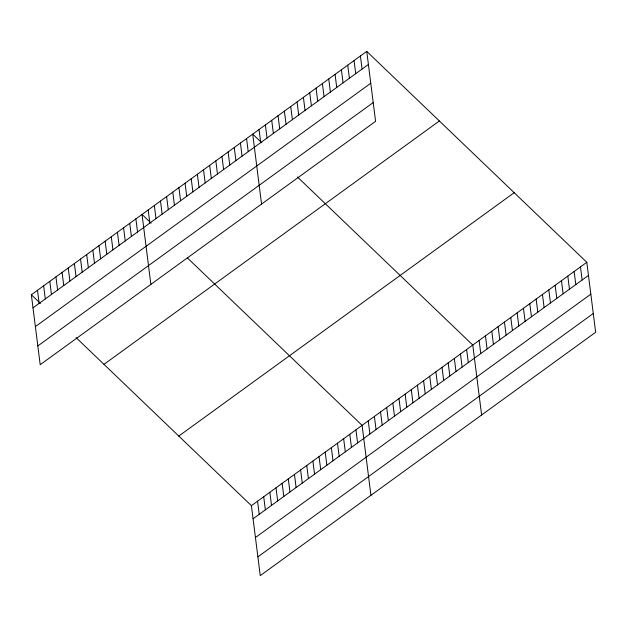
<?xml version="1.0" encoding="UTF-8"?>
<svg xmlns="http://www.w3.org/2000/svg" width="627" height="627" viewBox="0 0 627 627"><rect width="100%" height="100%" fill="white"/><g stroke="black" fill="none" stroke-linecap="round" stroke-linejoin="round"><path stroke-width="0.94" d="M366.748 51.375L375.589 121.332L40.191 364.702L31.35 294.745L366.748 51.375L586.809 262.298L595.65 332.255L260.252 575.625L251.411 505.668L76.086 337.624M33.004 307.841L368.402 64.471M35.378 326.604L370.776 83.242M37.816 345.939L373.214 102.569M103.972 364.35L439.37 120.98M178.789 436.063L514.187 192.693M251.411 505.668L586.809 262.298M253.073 518.772L588.463 275.402M255.44 537.535L590.838 294.165M257.885 556.862L593.283 313.492M261.788 142.815L252.712 134.115L261.553 204.081M297.449 177.002L472.774 345.038L481.614 415.003M151.107 223.134L142.031 214.426L150.872 284.392M187.418 257.932L362.092 425.357L370.933 495.314M31.35 294.745L40.426 303.444M580.477 266.89L582.13 279.995M574.144 271.491L575.798 284.595M567.803 276.084L569.465 289.188M561.471 280.684L563.124 293.789M555.138 285.277L556.792 298.381M548.797 289.878L550.459 302.982M542.465 294.478L544.118 307.575M536.132 299.071L537.786 312.175M529.791 303.672L531.453 316.768M523.459 308.265L525.112 321.369M517.126 312.865L518.78 325.962M510.786 317.458L512.447 330.562M504.453 322.059L506.107 335.163M498.12 326.651L499.774 339.756M491.78 331.252L493.441 344.356M485.447 335.845L487.101 348.949M479.114 340.445L480.768 353.55M466.629 349.505L468.283 362.61M460.477 353.965L462.13 367.069M454.332 358.425L455.986 371.529M448.18 362.892L449.833 375.988M442.035 367.351L443.689 380.456M435.883 371.811L437.536 384.915M429.73 376.271L431.392 389.375M423.586 380.738L425.239 393.842M417.433 385.197L419.095 398.302M411.288 389.657L412.942 402.761M405.136 394.124L406.79 407.221M360.415 55.968L362.069 69.072M398.991 398.584L400.645 411.688M354.075 60.568L355.728 73.672M392.839 403.043L394.493 416.148M347.742 65.161L349.396 78.265M386.694 407.503L388.348 420.607M341.409 69.762L343.063 82.866M380.542 411.97L382.196 425.075M335.069 74.354L336.73 87.459M374.39 416.43L376.051 429.534M328.736 78.955L330.39 92.059M368.245 420.889L369.899 433.994M322.403 83.548L324.057 96.652M316.063 88.148L317.724 101.253M355.948 429.816L357.602 442.921M309.73 92.741L311.384 105.845M349.795 434.276L351.449 447.38M303.397 97.342L305.051 110.446M343.651 438.735L345.305 451.84M297.057 101.942L298.718 115.039M337.498 443.203L339.152 456.307M290.724 106.535L292.378 119.639M331.354 447.662L333.008 460.767M284.392 111.136L286.045 124.232M325.201 452.122L326.855 465.226M278.051 115.729L279.713 128.833M319.049 456.589L320.71 469.686M271.718 120.329L273.372 133.426M312.904 461.049L314.558 474.153M265.386 124.922L267.039 138.026M306.752 465.508L308.413 478.613M259.045 129.523L260.707 142.627M300.607 469.968L302.261 483.072M294.455 474.435L296.109 487.54M246.56 138.583L248.221 151.679M288.31 478.895L289.964 491.999M240.415 143.042L242.069 156.147M282.158 483.354L283.812 496.459M234.263 147.502L235.924 160.606M276.013 487.822L277.667 500.918M228.118 151.961L229.772 165.066M269.861 492.281L271.515 505.386M221.966 156.429L223.62 169.533M263.708 496.741L265.37 509.845M215.821 160.888L217.475 173.992M257.564 501.2L259.217 514.305M209.669 165.348L211.323 178.452M203.524 169.815L205.178 182.912M197.372 174.275L199.025 187.379M191.219 178.734L192.881 191.838M185.075 183.194L186.728 196.298M178.922 187.661L180.584 200.765M172.778 192.121L174.431 205.225M166.625 196.58L168.279 209.684M160.481 201.048L162.134 214.144M154.328 205.507L155.982 218.611M148.184 209.967L149.837 223.071M135.879 218.894L137.54 231.998M129.734 223.353L131.388 236.457M123.582 227.813L125.243 240.917M117.437 232.28L119.091 245.376M111.285 236.74L112.938 249.844M105.14 241.199L106.794 254.303M98.988 245.659L100.641 258.763M92.843 250.126L94.497 263.23M86.691 254.586L88.344 267.69M80.538 259.045L82.2 272.149M74.394 263.512L76.047 276.609M68.241 267.972L69.903 281.076M62.097 272.431L63.75 285.536M55.944 276.891L57.598 289.995M49.799 281.358L51.453 294.463M43.647 285.818L45.301 298.922M37.502 290.277L39.156 303.382"/></g></svg>
